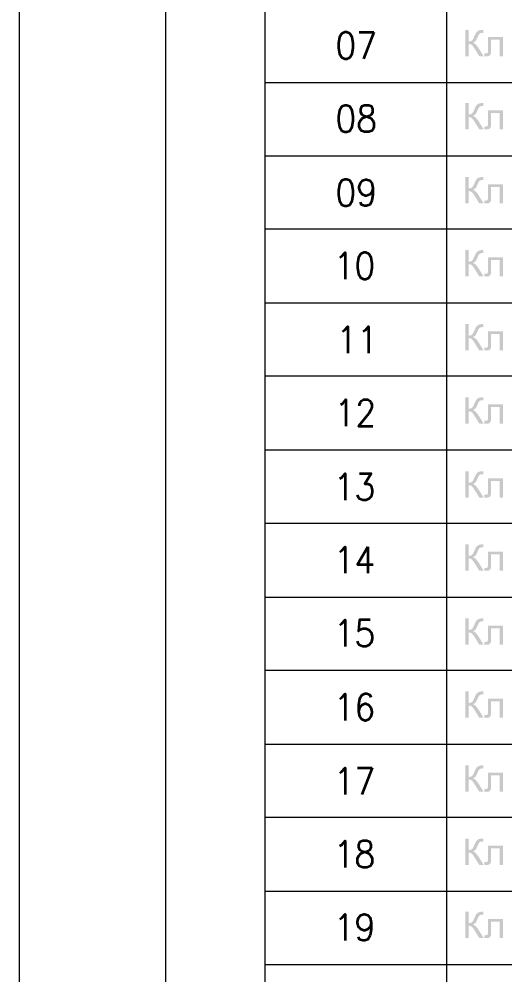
# Model space of a CAD drawing. Header units: millimetres. Extents: x 0 to 420, y 0 to 297.
# Drawn here: x 0.21 to 23.55, y 157.99 to 203.92 of the extents above; entities that cross this region are included whole.
import ezdxf

# ---------------------------------------------------------------- set-up
doc = ezdxf.new("R2010")
doc.units = ezdxf.units.MM
doc.styles.get("Standard").update_dxf_attribs({"font": 'STANDARD'})

msp = doc.modelspace()

# ---------------------------------------------------------------- hatches: boundary and pattern name
for points in [[(21.644241, 203.4045), (21.811259, 203.4045), (21.811259, 202.851631), (21.908687, 202.862518), (21.972214, 202.895728), (22.025131, 202.970969), (22.091277, 203.109049), (22.138819, 203.214882), (22.177266, 203.284335), (22.27428, 203.370325), (22.413186, 203.405051), (22.486636, 203.404638), (22.51461, 203.403398), (22.51461, 203.258979), (22.480986, 203.25953), (22.447362, 203.260633), (22.377564, 203.25078), (22.328851, 203.221497), (22.286338, 203.160725), (22.238451, 203.056132), (22.179265, 202.925494), (22.130413, 202.854387), (22.025682, 202.78769), (22.14695, 202.714447), (22.266563, 202.562243), (22.526737, 202.141666), (22.31948, 202.141666), (22.108364, 202.484522), (22.028094, 202.604411), (21.962292, 202.679652), (21.895251, 202.719339), (21.811259, 202.732569), (21.811259, 202.141666), (21.644241, 202.141666)], [(22.734991, 203.056132), (23.455429, 203.056132), (23.455429, 202.141666), (23.301089, 202.141666), (23.301089, 202.92825), (22.890433, 202.92825), (22.890433, 202.472395), (22.887677, 202.340103), (22.87996, 202.262382), (22.822634, 202.173636), (22.765996, 202.145111), (22.688688, 202.135602), (22.564114, 202.142768), (22.564114, 202.271753), (22.631913, 202.271753), (22.700264, 202.281675), (22.727825, 202.313094), (22.733061, 202.358982), (22.734991, 202.453654)], [(21.644241, 199.890833), (21.811259, 199.890833), (21.811259, 199.337964), (21.908687, 199.348851), (21.972214, 199.382062), (22.025131, 199.457303), (22.091277, 199.595382), (22.138819, 199.701215), (22.177266, 199.770668), (22.27428, 199.856658), (22.413186, 199.891385), (22.486636, 199.890971), (22.51461, 199.889731), (22.51461, 199.745313), (22.480986, 199.745864), (22.447362, 199.746966), (22.377564, 199.737113), (22.328851, 199.70783), (22.286338, 199.647058), (22.238451, 199.542465), (22.179265, 199.411827), (22.130413, 199.340721), (22.025682, 199.274024), (22.14695, 199.200781), (22.266563, 199.048576), (22.526737, 198.627999), (22.31948, 198.627999), (22.108364, 198.970855), (22.028094, 199.090744), (21.962292, 199.165985), (21.895251, 199.205673), (21.811259, 199.218902), (21.811259, 198.627999), (21.644241, 198.627999)], [(22.734991, 199.542465), (23.455429, 199.542465), (23.455429, 198.627999), (23.301089, 198.627999), (23.301089, 199.414583), (22.890433, 199.414583), (22.890433, 198.958728), (22.887677, 198.826437), (22.87996, 198.748715), (22.822634, 198.65997), (22.765996, 198.631444), (22.688688, 198.621936), (22.564114, 198.629102), (22.564114, 198.758086), (22.631913, 198.758086), (22.700264, 198.768008), (22.727825, 198.799427), (22.733061, 198.845316), (22.734991, 198.939987)], [(21.644241, 196.334833), (21.811259, 196.334833), (21.811259, 195.781964), (21.908687, 195.792851), (21.972214, 195.826062), (22.025131, 195.901303), (22.091277, 196.039382), (22.138819, 196.145215), (22.177266, 196.214668), (22.27428, 196.300658), (22.413186, 196.335385), (22.486636, 196.334971), (22.51461, 196.333731), (22.51461, 196.189313), (22.480986, 196.189864), (22.447362, 196.190966), (22.377564, 196.181113), (22.328851, 196.15183), (22.286338, 196.091058), (22.238451, 195.986465), (22.179265, 195.855827), (22.130413, 195.784721), (22.025682, 195.718024), (22.14695, 195.644781), (22.266563, 195.492576), (22.526737, 195.071999), (22.31948, 195.071999), (22.108364, 195.414855), (22.028094, 195.534744), (21.962292, 195.609985), (21.895251, 195.649673), (21.811259, 195.662902), (21.811259, 195.071999), (21.644241, 195.071999)], [(22.734991, 195.986465), (23.455429, 195.986465), (23.455429, 195.071999), (23.301089, 195.071999), (23.301089, 195.858583), (22.890433, 195.858583), (22.890433, 195.402728), (22.887677, 195.270437), (22.87996, 195.192715), (22.822634, 195.10397), (22.765996, 195.075444), (22.688688, 195.065936), (22.564114, 195.073102), (22.564114, 195.202086), (22.631913, 195.202086), (22.700264, 195.212008), (22.727825, 195.243427), (22.733061, 195.289316), (22.734991, 195.383987)], [(21.644241, 192.821167), (21.811259, 192.821167), (21.811259, 192.268298), (21.908687, 192.279184), (21.972214, 192.312395), (22.025131, 192.387636), (22.091277, 192.525715), (22.138819, 192.631549), (22.177266, 192.701002), (22.27428, 192.786991), (22.413186, 192.821718), (22.486636, 192.821305), (22.51461, 192.820064), (22.51461, 192.675646), (22.480986, 192.676197), (22.447362, 192.6773), (22.377564, 192.667447), (22.328851, 192.638163), (22.286338, 192.577392), (22.238451, 192.472799), (22.179265, 192.342161), (22.130413, 192.271054), (22.025682, 192.204357), (22.14695, 192.131114), (22.266563, 191.97891), (22.526737, 191.558333), (22.31948, 191.558333), (22.108364, 191.901188), (22.028094, 192.021078), (21.962292, 192.096319), (21.895251, 192.136006), (21.811259, 192.149235), (21.811259, 191.558333), (21.644241, 191.558333)], [(22.734991, 192.472799), (23.455429, 192.472799), (23.455429, 191.558333), (23.301089, 191.558333), (23.301089, 192.344917), (22.890433, 192.344917), (22.890433, 191.889062), (22.887677, 191.75677), (22.87996, 191.679049), (22.822634, 191.590303), (22.765996, 191.561778), (22.688688, 191.552269), (22.564114, 191.559435), (22.564114, 191.688419), (22.631913, 191.688419), (22.700264, 191.698341), (22.727825, 191.729761), (22.733061, 191.775649), (22.734991, 191.87032)], [(21.644241, 189.265167), (21.811259, 189.265167), (21.811259, 188.712298), (21.908687, 188.723184), (21.972214, 188.756395), (22.025131, 188.831636), (22.091277, 188.969715), (22.138819, 189.075549), (22.177266, 189.145002), (22.27428, 189.230991), (22.413186, 189.265718), (22.486636, 189.265305), (22.51461, 189.264064), (22.51461, 189.119646), (22.480986, 189.120197), (22.447362, 189.1213), (22.377564, 189.111447), (22.328851, 189.082163), (22.286338, 189.021392), (22.238451, 188.916799), (22.179265, 188.786161), (22.130413, 188.715054), (22.025682, 188.648357), (22.14695, 188.575114), (22.266563, 188.42291), (22.526737, 188.002333), (22.31948, 188.002333), (22.108364, 188.345188), (22.028094, 188.465078), (21.962292, 188.540319), (21.895251, 188.580006), (21.811259, 188.593235), (21.811259, 188.002333), (21.644241, 188.002333)], [(22.734991, 188.916799), (23.455429, 188.916799), (23.455429, 188.002333), (23.301089, 188.002333), (23.301089, 188.788917), (22.890433, 188.788917), (22.890433, 188.333062), (22.887677, 188.20077), (22.87996, 188.123049), (22.822634, 188.034303), (22.765996, 188.005778), (22.688688, 187.996269), (22.564114, 188.003435), (22.564114, 188.132419), (22.631913, 188.132419), (22.700264, 188.142341), (22.727825, 188.173761), (22.733061, 188.219649), (22.734991, 188.31432)], [(21.644241, 185.7515), (21.811259, 185.7515), (21.811259, 185.198631), (21.908687, 185.209518), (21.972214, 185.242728), (22.025131, 185.317969), (22.091277, 185.456049), (22.138819, 185.561882), (22.177266, 185.631335), (22.27428, 185.717325), (22.413186, 185.752051), (22.486636, 185.751638), (22.51461, 185.750398), (22.51461, 185.605979), (22.480986, 185.606531), (22.447362, 185.607633), (22.377564, 185.59778), (22.328851, 185.568497), (22.286338, 185.507725), (22.238451, 185.403132), (22.179265, 185.272494), (22.130413, 185.201387), (22.025682, 185.13469), (22.14695, 185.061448), (22.266563, 184.909243), (22.526737, 184.488666), (22.31948, 184.488666), (22.108364, 184.831522), (22.028094, 184.951411), (21.962292, 185.026652), (21.895251, 185.06634), (21.811259, 185.079569), (21.811259, 184.488666), (21.644241, 184.488666)], [(22.734991, 185.403132), (23.455429, 185.403132), (23.455429, 184.488666), (23.301089, 184.488666), (23.301089, 185.27525), (22.890433, 185.27525), (22.890433, 184.819395), (22.887677, 184.687103), (22.87996, 184.609382), (22.822634, 184.520636), (22.765996, 184.492111), (22.688688, 184.482603), (22.564114, 184.489768), (22.564114, 184.618753), (22.631913, 184.618753), (22.700264, 184.628675), (22.727825, 184.660094), (22.733061, 184.705983), (22.734991, 184.800654)], [(21.644241, 182.1955), (21.811259, 182.1955), (21.811259, 181.642631), (21.908687, 181.653518), (21.972214, 181.686728), (22.025131, 181.761969), (22.091277, 181.900049), (22.138819, 182.005882), (22.177266, 182.075335), (22.27428, 182.161325), (22.413186, 182.196051), (22.486636, 182.195638), (22.51461, 182.194398), (22.51461, 182.049979), (22.480986, 182.050531), (22.447362, 182.051633), (22.377564, 182.04178), (22.328851, 182.012497), (22.286338, 181.951725), (22.238451, 181.847132), (22.179265, 181.716494), (22.130413, 181.645387), (22.025682, 181.57869), (22.14695, 181.505448), (22.266563, 181.353243), (22.526737, 180.932666), (22.31948, 180.932666), (22.108364, 181.275522), (22.028094, 181.395411), (21.962292, 181.470652), (21.895251, 181.51034), (21.811259, 181.523569), (21.811259, 180.932666), (21.644241, 180.932666)], [(22.734991, 181.847132), (23.455429, 181.847132), (23.455429, 180.932666), (23.301089, 180.932666), (23.301089, 181.71925), (22.890433, 181.71925), (22.890433, 181.263395), (22.887677, 181.131103), (22.87996, 181.053382), (22.822634, 180.964636), (22.765996, 180.936111), (22.688688, 180.926603), (22.564114, 180.933768), (22.564114, 181.062753), (22.631913, 181.062753), (22.700264, 181.072675), (22.727825, 181.104094), (22.733061, 181.149983), (22.734991, 181.244654)], [(21.644241, 178.681833), (21.811259, 178.681833), (21.811259, 178.128965), (21.908687, 178.139851), (21.972214, 178.173062), (22.025131, 178.248303), (22.091277, 178.386382), (22.138819, 178.492215), (22.177266, 178.561669), (22.27428, 178.647658), (22.413186, 178.682385), (22.486636, 178.681971), (22.51461, 178.680731), (22.51461, 178.536313), (22.480986, 178.536864), (22.447362, 178.537966), (22.377564, 178.528113), (22.328851, 178.49883), (22.286338, 178.438059), (22.238451, 178.333465), (22.179265, 178.202827), (22.130413, 178.131721), (22.025682, 178.065024), (22.14695, 177.991781), (22.266563, 177.839577), (22.526737, 177.418999), (22.31948, 177.418999), (22.108364, 177.761855), (22.028094, 177.881745), (21.962292, 177.956985), (21.895251, 177.996673), (21.811259, 178.009902), (21.811259, 177.418999), (21.644241, 177.418999)], [(22.734991, 178.333465), (23.455429, 178.333465), (23.455429, 177.418999), (23.301089, 177.418999), (23.301089, 178.205583), (22.890433, 178.205583), (22.890433, 177.749728), (22.887677, 177.617437), (22.87996, 177.539715), (22.822634, 177.45097), (22.765996, 177.422444), (22.688688, 177.412936), (22.564114, 177.420102), (22.564114, 177.549086), (22.631913, 177.549086), (22.700264, 177.559008), (22.727825, 177.590427), (22.733061, 177.636316), (22.734991, 177.730987)], [(21.644241, 175.125834), (21.811259, 175.125834), (21.811259, 174.572965), (21.908687, 174.583851), (21.972214, 174.617062), (22.025131, 174.692303), (22.091277, 174.830382), (22.138819, 174.936215), (22.177266, 175.005669), (22.27428, 175.091658), (22.413186, 175.126385), (22.486636, 175.125971), (22.51461, 175.124731), (22.51461, 174.980313), (22.480986, 174.980864), (22.447362, 174.981966), (22.377564, 174.972113), (22.328851, 174.94283), (22.286338, 174.882059), (22.238451, 174.777465), (22.179265, 174.646827), (22.130413, 174.575721), (22.025682, 174.509024), (22.14695, 174.435781), (22.266563, 174.283577), (22.526737, 173.862999), (22.31948, 173.862999), (22.108364, 174.205855), (22.028094, 174.325745), (21.962292, 174.400985), (21.895251, 174.440673), (21.811259, 174.453902), (21.811259, 173.862999), (21.644241, 173.862999)], [(22.734991, 174.777465), (23.455429, 174.777465), (23.455429, 173.862999), (23.301089, 173.862999), (23.301089, 174.649584), (22.890433, 174.649584), (22.890433, 174.193728), (22.887677, 174.061437), (22.87996, 173.983715), (22.822634, 173.89497), (22.765996, 173.866444), (22.688688, 173.856936), (22.564114, 173.864102), (22.564114, 173.993086), (22.631913, 173.993086), (22.700264, 174.003008), (22.727825, 174.034427), (22.733061, 174.080316), (22.734991, 174.174987)], [(21.644241, 171.612167), (21.811259, 171.612167), (21.811259, 171.059298), (21.908687, 171.070184), (21.972214, 171.103395), (22.025131, 171.178636), (22.091277, 171.316715), (22.138819, 171.422549), (22.177266, 171.492002), (22.27428, 171.577992), (22.413186, 171.612718), (22.486636, 171.612305), (22.51461, 171.611064), (22.51461, 171.466646), (22.480986, 171.467197), (22.447362, 171.4683), (22.377564, 171.458447), (22.328851, 171.429163), (22.286338, 171.368392), (22.238451, 171.263799), (22.179265, 171.133161), (22.130413, 171.062054), (22.025682, 170.995357), (22.14695, 170.922114), (22.266563, 170.76991), (22.526737, 170.349333), (22.31948, 170.349333), (22.108364, 170.692189), (22.028094, 170.812078), (21.962292, 170.887319), (21.895251, 170.927006), (21.811259, 170.940235), (21.811259, 170.349333), (21.644241, 170.349333)], [(22.734991, 171.263799), (23.455429, 171.263799), (23.455429, 170.349333), (23.301089, 170.349333), (23.301089, 171.135917), (22.890433, 171.135917), (22.890433, 170.680062), (22.887677, 170.54777), (22.87996, 170.470049), (22.822634, 170.381303), (22.765996, 170.352778), (22.688688, 170.343269), (22.564114, 170.350435), (22.564114, 170.479419), (22.631913, 170.479419), (22.700264, 170.489341), (22.727825, 170.520761), (22.733061, 170.566649), (22.734991, 170.66132)], [(21.644241, 168.056167), (21.811259, 168.056167), (21.811259, 167.503298), (21.908687, 167.514184), (21.972214, 167.547395), (22.025131, 167.622636), (22.091277, 167.760715), (22.138819, 167.866549), (22.177266, 167.936002), (22.27428, 168.021992), (22.413186, 168.056718), (22.486636, 168.056305), (22.51461, 168.055064), (22.51461, 167.910646), (22.480986, 167.911197), (22.447362, 167.9123), (22.377564, 167.902447), (22.328851, 167.873163), (22.286338, 167.812392), (22.238451, 167.707799), (22.179265, 167.577161), (22.130413, 167.506054), (22.025682, 167.439357), (22.14695, 167.366114), (22.266563, 167.21391), (22.526737, 166.793333), (22.31948, 166.793333), (22.108364, 167.136189), (22.028094, 167.256078), (21.962292, 167.331319), (21.895251, 167.371006), (21.811259, 167.384235), (21.811259, 166.793333), (21.644241, 166.793333)], [(22.734991, 167.707799), (23.455429, 167.707799), (23.455429, 166.793333), (23.301089, 166.793333), (23.301089, 167.579917), (22.890433, 167.579917), (22.890433, 167.124062), (22.887677, 166.99177), (22.87996, 166.914049), (22.822634, 166.825303), (22.765996, 166.796778), (22.688688, 166.787269), (22.564114, 166.794435), (22.564114, 166.923419), (22.631913, 166.923419), (22.700264, 166.933341), (22.727825, 166.964761), (22.733061, 167.010649), (22.734991, 167.105321)], [(21.644241, 164.5425), (21.811259, 164.5425), (21.811259, 163.989631), (21.908687, 164.000518), (21.972214, 164.033729), (22.025131, 164.108969), (22.091277, 164.247049), (22.138819, 164.352882), (22.177266, 164.422335), (22.27428, 164.508325), (22.413186, 164.543051), (22.486636, 164.542638), (22.51461, 164.541398), (22.51461, 164.396979), (22.480986, 164.397531), (22.447362, 164.398633), (22.377564, 164.38878), (22.328851, 164.359497), (22.286338, 164.298725), (22.238451, 164.194132), (22.179265, 164.063494), (22.130413, 163.992387), (22.025682, 163.92569), (22.14695, 163.852448), (22.266563, 163.700243), (22.526737, 163.279666), (22.31948, 163.279666), (22.108364, 163.622522), (22.028094, 163.742411), (21.962292, 163.817652), (21.895251, 163.85734), (21.811259, 163.870569), (21.811259, 163.279666), (21.644241, 163.279666)], [(22.734991, 164.194132), (23.455429, 164.194132), (23.455429, 163.279666), (23.301089, 163.279666), (23.301089, 164.06625), (22.890433, 164.06625), (22.890433, 163.610395), (22.887677, 163.478104), (22.87996, 163.400382), (22.822634, 163.311636), (22.765996, 163.283111), (22.688688, 163.273603), (22.564114, 163.280768), (22.564114, 163.409753), (22.631913, 163.409753), (22.700264, 163.419675), (22.727825, 163.451094), (22.733061, 163.496983), (22.734991, 163.591654)], [(21.644241, 161.028834), (21.811259, 161.028834), (21.811259, 160.475965), (21.908687, 160.486851), (21.972214, 160.520062), (22.025131, 160.595303), (22.091277, 160.733382), (22.138819, 160.839216), (22.177266, 160.908669), (22.27428, 160.994658), (22.413186, 161.029385), (22.486636, 161.028971), (22.51461, 161.027731), (22.51461, 160.883313), (22.480986, 160.883864), (22.447362, 160.884966), (22.377564, 160.875113), (22.328851, 160.84583), (22.286338, 160.785059), (22.238451, 160.680466), (22.179265, 160.549827), (22.130413, 160.478721), (22.025682, 160.412024), (22.14695, 160.338781), (22.266563, 160.186577), (22.526737, 159.765999), (22.31948, 159.765999), (22.108364, 160.108855), (22.028094, 160.228745), (21.962292, 160.303985), (21.895251, 160.343673), (21.811259, 160.356902), (21.811259, 159.765999), (21.644241, 159.765999)], [(22.734991, 160.680466), (23.455429, 160.680466), (23.455429, 159.765999), (23.301089, 159.765999), (23.301089, 160.552584), (22.890433, 160.552584), (22.890433, 160.096729), (22.887677, 159.964437), (22.87996, 159.886716), (22.822634, 159.79797), (22.765996, 159.769444), (22.688688, 159.759936), (22.564114, 159.767102), (22.564114, 159.896086), (22.631913, 159.896086), (22.700264, 159.906008), (22.727825, 159.937427), (22.733061, 159.983316), (22.734991, 160.077987)]]:
    msp.add_hatch(color=251).paths.add_polyline_path(points, flags=0)

# ---------------------------------------------------------------- linework, layer by layer
at = {"color": 7, "lineweight": 0}
for points in [[(0.211668, 0), (420.073667, 0), (420.073667, 296.925999), (0.211668, 296.925999)], [(7.239002, 1.735667), (418.338, 1.735667), (418.338, 295.190332), (7.239002, 295.190332)]]:
    msp.add_lwpolyline(points, close=True, dxfattribs=at)
for points in [[(12.022668, 235.119332), (12.022668, 84.285666)], [(20.743335, 235.119332), (20.743335, 84.285666)], [(12.022668, 200.871666), (86.106001, 200.871666)], [(12.022668, 197.357999), (86.106001, 197.357999)], [(12.022668, 193.844333), (86.106001, 193.844333)], [(12.022668, 190.288333), (86.106001, 190.288333)], [(12.022668, 186.774666), (86.106001, 186.774666)], [(12.022668, 183.218666), (86.106001, 183.218666)], [(12.022668, 179.704999), (86.106001, 179.704999)], [(12.022668, 176.148999), (86.106001, 176.148999)], [(12.022668, 172.635333), (86.106001, 172.635333)], [(12.022668, 169.079333), (86.106001, 169.079333)], [(12.022668, 165.565666), (86.106001, 165.565666)], [(12.022668, 162.009666), (86.106001, 162.009666)], [(12.022668, 158.495999), (86.106001, 158.495999)]]:
    msp.add_lwpolyline(points, dxfattribs=at)

# ---------------------------------------------------------------- texts
at = {"color": 251, "char_height": 1.277872, "attachment_point": 1}
for s, insert, width in [('07', (15.409335, 203.292536), 1.56184356), ('08', (15.409335, 199.778874), 1.56184356), ('09', (15.409335, 196.222872), 1.56184356), ('10', (15.324669, 192.709202), 1.277872), ('11', (15.451669, 189.153209), 0.99390044), ('12', (15.367001, 185.639539), 1.277872), ('13', (15.324669, 182.083537), 1.277872), ('14', (15.324669, 178.569876), 1.41985778), ('15', (15.324669, 175.056206), 1.277872), ('16', (15.324669, 171.500204), 1.277872), ('17', (15.324669, 167.944202), 1.277872), ('18', (15.324669, 164.430541), 1.277872), ('19', (15.324669, 160.916871), 1.277872)]:
    msp.add_mtext(s, dxfattribs=dict(at, insert=insert, width=width))

doc.saveas('drawing.dxf')
